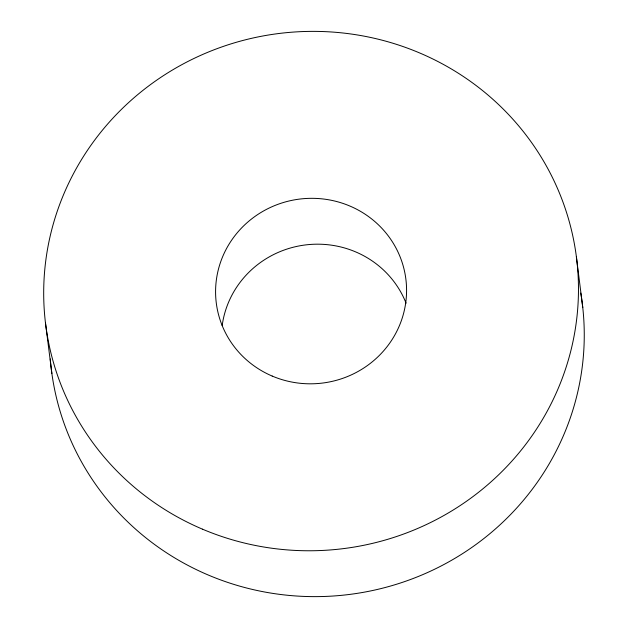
<?xml version="1.0" encoding="UTF-8"?>
<svg xmlns="http://www.w3.org/2000/svg" width="628" height="628" viewBox="0 0 628 628"><rect width="100%" height="100%" fill="white"/><g stroke="black" fill="none" stroke-linecap="round" stroke-linejoin="round"><path stroke-width="0.94" d="M576.363 256.766L582.776 307.626M45.467 322.674L51.873 373.534M222.179 325.587A95.542 92.701 -7.2 0 1 305.687 244.904A95.542 92.701 -7.2 0 1 406.08 303.191M580.751 293.072A267.512 259.568 -7.2 0 1 348.815 594.528A267.512 259.568 -7.2 0 1 50.279 358.926M272.199 376.062A95.542 92.701 -7.2 0 0 406.057 280.716A95.542 92.701 -7.2 0 0 254.976 216.424A95.542 92.701 -7.2 0 0 272.199 376.062M202.538 529.192A267.512 259.568 -7.2 0 0 576.983 261.758A267.512 259.568 -7.2 0 0 153.719 82.26A267.512 259.568 -7.2 0 0 202.538 529.192"/></g></svg>
